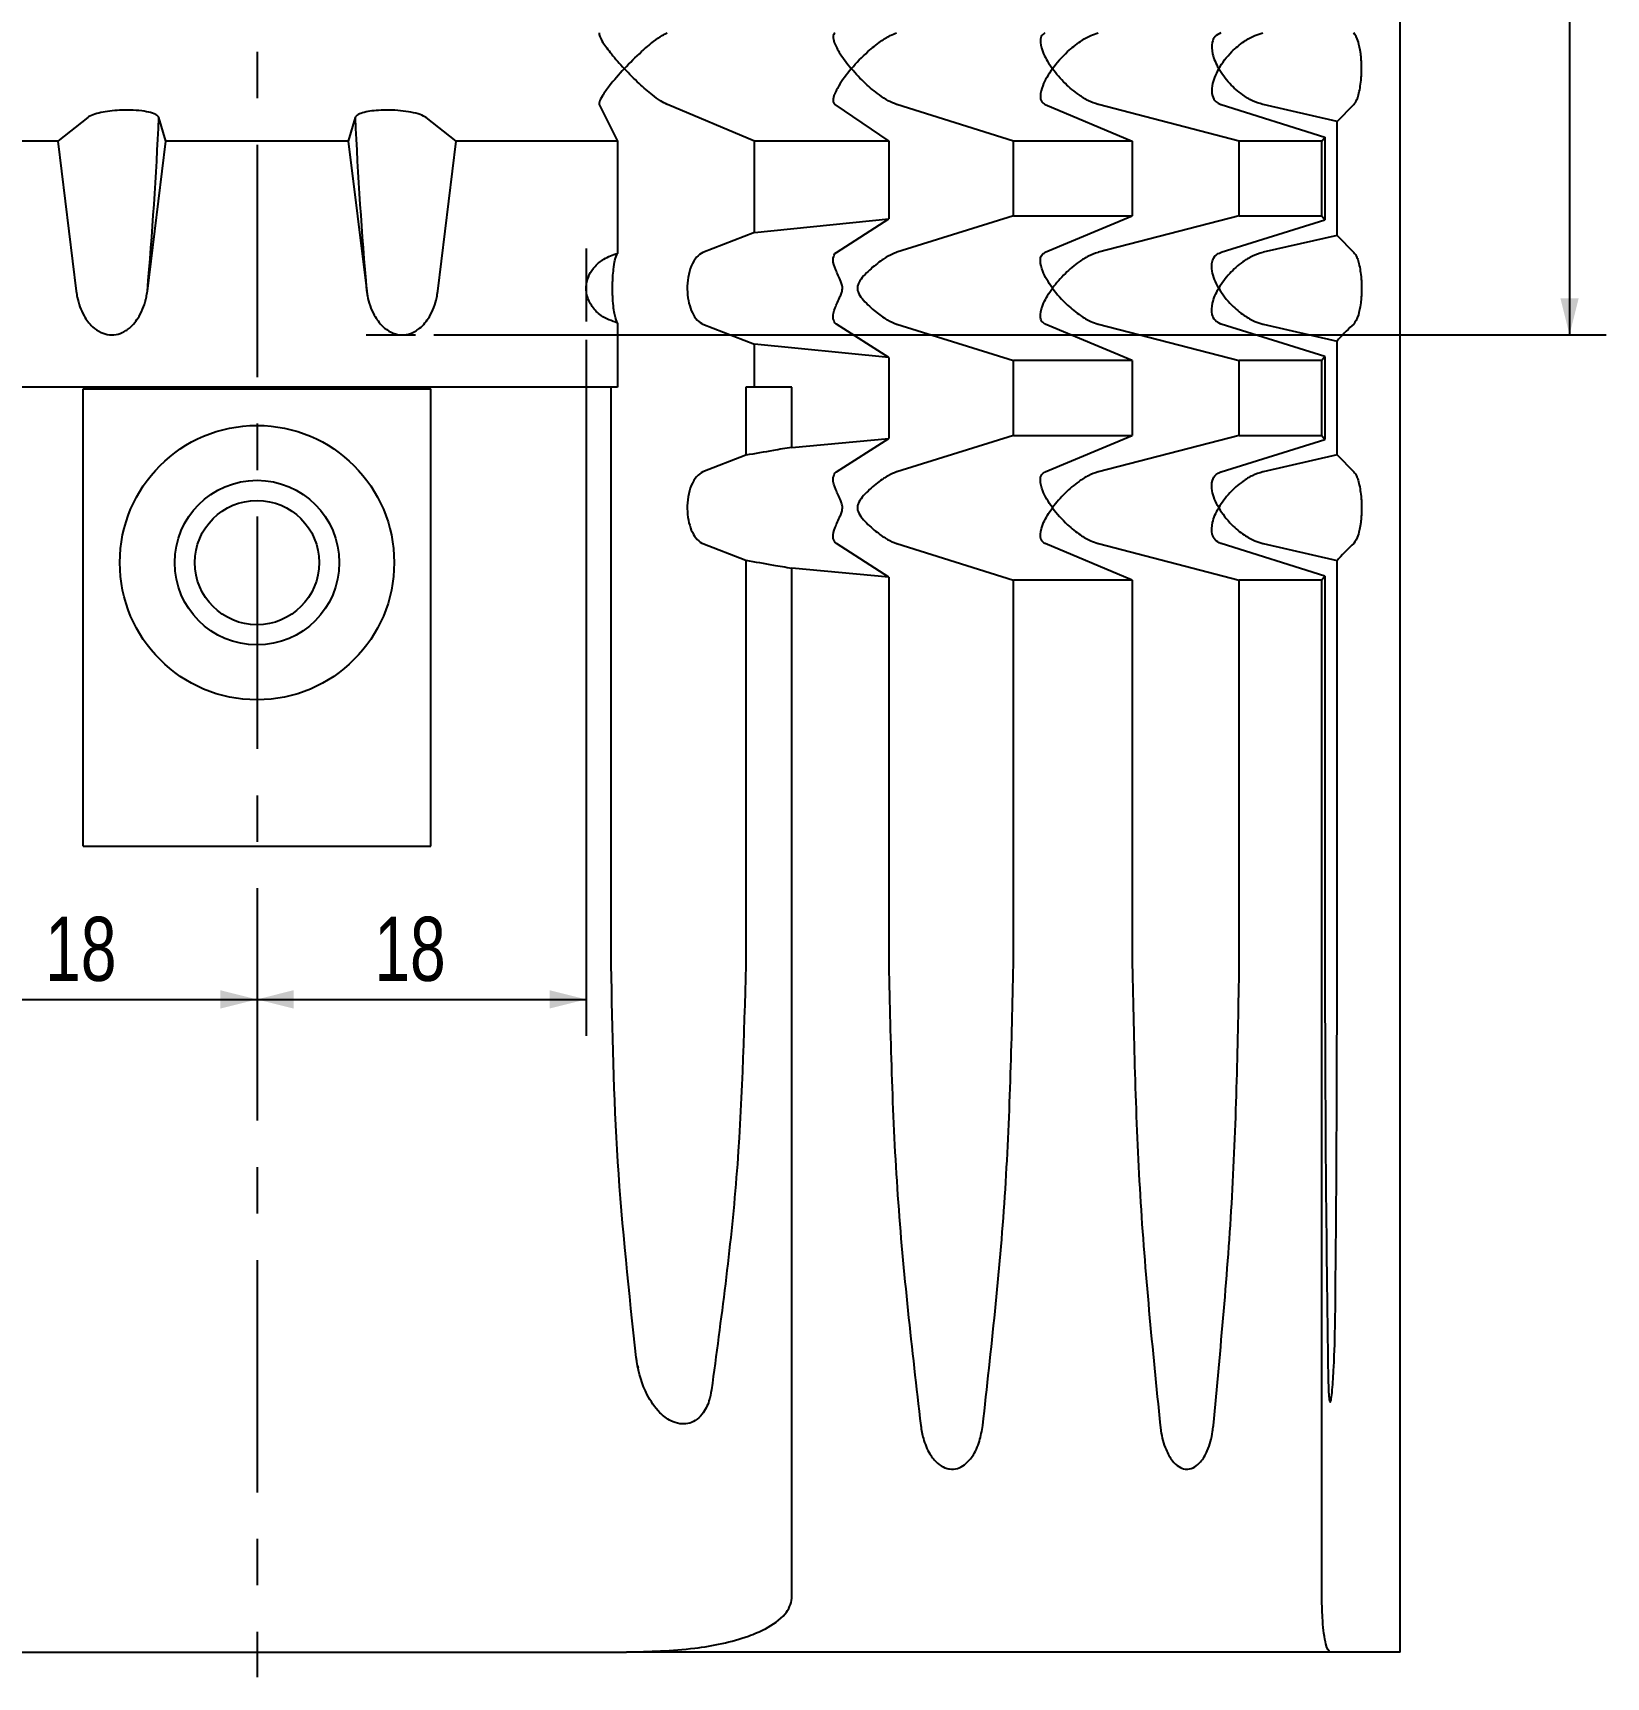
# Model space of a CAD drawing. Header units: millimetres. Extents: x 8 to 832, y 8 to 585.
# Drawn here: x 560.9 to 646.9, y 178.7 to 268.6 of the extents above; entities that cross this region are included whole.
import ezdxf

# ---------------------------------------------------------------- set-up
doc = ezdxf.new("R2010")
doc.units = ezdxf.units.MM
doc.linetypes.add('CENTERX2', pattern=[20.32, 12.7, -2.54, 2.54, -2.54])
doc.layers.add('CENTERLINE', color=4, linetype='CENTERX2')
doc.layers.add('DIMENSIONS', color=2, linetype='Continuous')
doc.layers.add('OUTLINE', color=7, linetype='Continuous', lineweight=25)
doc.styles.add('SLDTEXTSTYLE0', font='TXT', dxfattribs={"width": 0.75})
doc.dimstyles.new('SLDDIMSTYLE2', dxfattribs={"dimtxt": 3.5, "dimasz": 2, "dimexe": 0, "dimexo": 0.0625, "dimgap": 0.875, "dimtad": 1, "dimrnd": 1e-09, "dimzin": 12, "dimdsep": 46, "dimtxsty": 'SLDTEXTSTYLE0', "dimsah": 1, "dimcen": 0.09, "dimadec": 0, "dimazin": 3, "dimtfac": 1, "dimtofl": 0, "dimtmove": 0, "dimatfit": 3, "dimfxl": 0, "dimfrac": 2, "dimtolj": 1, "dimtzin": 12, "dimarcsym": 0})

# ---------------------------------------------------------------- blocks, each defined once
blk = doc.blocks.new('_D_112')
at = {"layer": 'DIMENSIONS'}
for p, q in [((555.162, 251.851), (555.162, 213.795)), ((555.162, 215.795), (573.162, 215.795))]:
    blk.add_line(p, q, dxfattribs=at)
for points in [[(555.162, 215.795), (557.162, 215.295), (557.162, 216.295)], [(573.162, 215.795), (571.162, 216.295), (571.162, 215.295)]]:
    blk.add_solid(points, dxfattribs=at)
at = {"layer": 'DIMENSIONS', "insert": (561.576, 220.307), "char_height": 3.5, "attachment_point": 1, "style": 'SLDTEXTSTYLE0'}
blk.add_mtext('18', dxfattribs=at)
blk = doc.blocks.new('_D_113')
at = {"layer": 'DIMENSIONS'}
for p, q in [((591.162, 251.84), (591.162, 213.795)), ((573.162, 215.795), (591.162, 215.795))]:
    blk.add_line(p, q, dxfattribs=at)
for points in [[(573.162, 215.795), (575.162, 215.295), (575.162, 216.295)], [(591.162, 215.795), (589.162, 216.295), (589.162, 215.295)]]:
    blk.add_solid(points, dxfattribs=at)
at = {"layer": 'DIMENSIONS', "insert": (579.576, 220.307), "char_height": 3.5, "attachment_point": 1, "style": 'SLDTEXTSTYLE0'}
blk.add_mtext('18', dxfattribs=at)
blk = doc.blocks.new('_D_114')
at = {"layer": 'DIMENSIONS'}
for p, q in [((636.112, 425.068), (646.929, 425.068)), ((644.929, 425.068), (644.929, 252.118)), ((582.832, 252.118), (646.929, 252.118))]:
    blk.add_line(p, q, dxfattribs=at)
for points in [[(644.929, 425.068), (644.429, 423.068), (645.429, 423.068)], [(644.929, 252.118), (645.429, 254.118), (644.429, 254.118)]]:
    blk.add_solid(points, dxfattribs=at)
at = {"layer": 'DIMENSIONS', "insert": (640.417, 331.481), "char_height": 3.5, "attachment_point": 1, "rotation": 90, "style": 'SLDTEXTSTYLE0'}
blk.add_mtext('172,95', dxfattribs=at)

msp = doc.modelspace()

# ---------------------------------------------------------------- linework, layer by layer
at = {"layer": 'CENTERLINE'}
msp.add_line((573.16249, 425.06771), (573.16249, 178.74946), dxfattribs=at)
at = {"layer": 'OUTLINE'}
for p, q in [((635.66249, 180.11771), (635.66249, 425.01687)), ((591.87474, 264.71142), (591.87758, 264.70531)), ((591.87758, 264.70531), (592.87289, 262.71002)), ((595.59868, 264.70531), (595.58387, 264.71142)), ((600.35963, 262.71002), (595.59868, 264.70531)), ((604.75154, 264.71142), (604.76037, 264.70531)), ((604.76037, 264.70531), (607.70281, 262.71002)), ((608.14878, 264.70531), (608.12905, 264.71142)), ((614.52018, 262.71002), (608.14878, 264.70531)), ((616.24775, 264.71142), (616.26219, 264.70531)), ((616.26219, 264.70531), (621.02314, 262.71002)), ((619.16981, 264.70531), (619.14602, 264.71142)), ((626.87319, 262.71002), (619.16981, 264.70531)), ((625.86093, 264.71142), (625.88034, 264.70531)), ((625.88034, 264.70531), (631.54914, 262.93041)), ((628.1801, 264.70531), (628.1533, 264.71142)), ((632.21954, 263.7797), (628.1801, 264.70531)), ((632.21954, 263.7797), (633.13101, 264.71142)), ((563.9076, 263.99516), (562.27014, 262.71002)), ((568.17865, 262.71002), (567.79875, 263.99516)), ((578.52622, 263.99516), (578.14632, 262.71002)), ((584.05484, 262.71002), (582.41738, 263.99516)), ((632.21954, 257.55573), (632.21954, 263.7797)), ((562.27014, 262.71002), (553.45208, 262.71002)), ((562.27014, 262.71002), (563.27538, 254.50193)), ((567.16653, 254.50193), (568.17865, 262.71002)), ((578.14632, 262.71002), (568.17865, 262.71002)), ((578.14632, 262.71002), (579.15844, 254.50193)), ((583.0496, 254.50193), (584.05484, 262.71002)), ((592.87289, 262.71002), (584.05484, 262.71002)), ((592.87289, 262.71002), (592.87289, 256.57077)), ((600.35963, 257.71789), (600.35963, 262.71002)), ((607.70281, 262.71002), (600.35963, 262.71002)), ((607.70281, 262.71002), (607.70281, 258.45461)), ((614.52018, 258.6254), (614.52018, 262.71002)), ((621.02314, 262.71002), (614.52018, 262.71002)), ((621.02314, 262.71002), (621.02314, 258.6254)), ((631.38927, 262.71002), (626.87319, 262.71002)), ((626.87319, 258.6254), (626.87319, 262.71002)), ((631.38927, 262.71002), (631.54914, 262.93041)), ((631.38927, 258.6254), (631.38927, 262.71002)), ((631.54914, 262.93041), (631.54914, 258.40502)), ((600.35963, 257.71789), (607.70281, 258.45461)), ((604.83912, 256.62401), (607.70281, 258.45461)), ((614.52018, 258.6254), (608.14878, 256.63012)), ((614.52018, 258.6254), (621.02314, 258.6254)), ((616.26219, 256.63012), (621.02314, 258.6254)), ((626.87319, 258.6254), (619.16981, 256.63012)), ((625.88034, 256.63012), (631.54914, 258.40502)), ((626.87319, 258.6254), (631.38927, 258.6254)), ((631.38927, 258.6254), (631.54914, 258.40502)), ((600.35963, 257.71789), (597.54153, 256.62401)), ((632.21954, 257.55573), (628.1801, 256.63012)), ((632.21954, 257.55573), (633.13101, 256.62401)), ((591.16249, 256.82936), (591.16249, 252.84031)), ((604.76037, 256.55674), (604.83912, 256.62401)), ((608.14878, 256.63012), (608.12905, 256.62401)), ((616.24775, 256.62401), (616.26219, 256.63012)), ((619.16981, 256.63012), (619.14602, 256.62401)), ((625.86093, 256.62401), (625.88034, 256.63012)), ((628.1801, 256.63012), (628.1533, 256.62401)), ((592.87289, 252.76466), (592.87289, 249.26772)), ((597.54153, 252.71142), (600.35963, 251.61754)), ((604.83912, 252.71142), (604.76037, 252.77869)), ((607.70281, 250.88082), (604.83912, 252.71142)), ((608.12905, 252.71142), (608.14878, 252.70531)), ((608.14878, 252.70531), (614.52018, 250.71002)), ((616.26219, 252.70531), (616.24775, 252.71142)), ((621.02314, 250.71002), (616.26219, 252.70531)), ((619.14602, 252.71142), (619.16981, 252.70531)), ((619.16981, 252.70531), (626.87319, 250.71002)), ((625.88034, 252.70531), (625.86093, 252.71142)), ((631.54914, 250.9304), (625.88034, 252.70531)), ((628.1533, 252.71142), (628.1801, 252.70531)), ((628.1801, 252.70531), (632.21954, 251.7797)), ((579.13849, 252.11771), (581.83226, 252.11771)), ((632.21954, 245.55573), (632.21954, 251.7797)), ((600.35963, 249.26772), (600.35963, 251.61754)), ((607.70281, 250.88082), (600.35963, 251.61754)), ((607.70281, 250.88082), (607.70281, 246.45461)), ((631.54914, 250.9304), (631.38927, 250.71002)), ((631.54914, 250.9304), (631.54914, 246.40503)), ((621.02314, 250.71002), (614.52018, 250.71002)), ((614.52018, 246.62541), (614.52018, 250.71002)), ((621.02314, 250.71002), (621.02314, 246.62541)), ((631.38927, 250.71002), (626.87319, 250.71002)), ((626.87319, 246.62541), (626.87319, 250.71002)), ((631.38927, 246.62541), (631.38927, 250.71002)), ((592.87289, 249.26772), (553.45208, 249.26772)), ((563.66249, 249.16772), (582.66249, 249.16772)), ((563.66249, 224.16772), (563.66249, 249.16772)), ((582.66249, 224.16772), (582.66249, 249.16772)), ((592.53135, 217.66767), (592.53135, 249.26772)), ((600.35963, 249.26772), (599.88793, 249.26772)), ((599.88793, 249.26772), (599.88793, 245.53708)), ((602.40248, 249.26772), (600.35963, 249.26772)), ((602.40248, 245.96961), (602.40248, 249.26772)), ((602.40248, 245.96961), (607.70281, 246.45461)), ((604.83912, 244.62401), (607.70281, 246.45461)), ((614.52018, 246.62541), (608.14878, 244.63012)), ((614.52018, 246.62541), (621.02314, 246.62541)), ((616.26219, 244.63012), (621.02314, 246.62541)), ((626.87319, 246.62541), (619.16981, 244.63012)), ((625.88034, 244.63012), (631.54914, 246.40503)), ((626.87319, 246.62541), (631.38927, 246.62541)), ((631.38927, 246.62541), (631.54914, 246.40503)), ((599.88793, 245.53708), (597.54153, 244.62401)), ((632.21954, 245.55573), (628.1801, 244.63012)), ((632.21954, 245.55573), (633.13101, 244.62401)), ((604.76037, 244.55674), (604.83912, 244.62401)), ((608.14878, 244.63012), (608.12905, 244.62401)), ((616.24775, 244.62401), (616.26219, 244.63012)), ((619.16981, 244.63012), (619.14602, 244.62401)), ((625.86093, 244.62401), (625.88034, 244.63012)), ((628.1801, 244.63012), (628.1533, 244.62401)), ((597.54153, 240.71142), (599.88793, 239.79834)), ((604.83912, 240.71142), (604.76037, 240.77869)), ((607.70281, 238.88082), (604.83912, 240.71142)), ((608.12905, 240.71142), (608.14878, 240.70531)), ((608.14878, 240.70531), (614.52018, 238.71002)), ((616.26219, 240.70531), (616.24775, 240.71142)), ((621.02314, 238.71002), (616.26219, 240.70531)), ((619.14602, 240.71142), (619.16981, 240.70531)), ((619.16981, 240.70531), (626.87319, 238.71002)), ((625.88034, 240.70531), (625.86093, 240.71142)), ((631.54914, 238.9304), (625.88034, 240.70531)), ((628.1533, 240.71142), (628.1801, 240.70531)), ((628.1801, 240.70531), (632.21954, 239.7797)), ((599.88793, 239.79834), (599.88793, 217.66767)), ((602.40248, 183.11771), (602.40248, 239.36582)), ((607.70281, 238.88082), (602.40248, 239.36582)), ((632.21954, 217.66767), (632.21954, 239.7797)), ((607.70281, 238.88082), (607.70281, 217.66767)), ((614.52018, 217.66767), (614.52018, 238.71002)), ((621.02314, 238.71002), (614.52018, 238.71002)), ((621.02314, 238.71002), (621.02314, 217.66767)), ((626.87319, 217.66767), (626.87319, 238.71002)), ((631.38927, 238.71002), (626.87319, 238.71002)), ((631.54914, 238.9304), (631.38927, 238.71002)), ((631.38927, 183.11771), (631.38927, 238.71002)), ((631.54914, 238.9304), (631.54914, 217.66767)), ((563.66249, 224.16772), (582.66249, 224.16772)), ((593.97087, 195.76744), (593.9985, 195.64727)), ((552.96403, 180.11771), (593.36094, 180.11771)), ((631.86617, 180.11771), (593.36094, 180.11771)), ((635.66249, 180.11771), (631.86617, 180.11771))]:
    msp.add_line(p, q, dxfattribs=at)
for radius in [7.5, 4.5, 3.4]:
    msp.add_circle((573.16249, 239.66771), radius, dxfattribs=at)
for centre, radius, start, end in [((347.84681, 273.8756), 220.17375, 354.951866, 357.4279531), ((798.47525, 273.87536), 220.17083, 182.5720192, 185.0481392)]:
    msp.add_arc(centre, radius, start, end, dxfattribs=at)
for points, knots in [([(591.87474, 268.62401), (591.87492, 268.56484), (591.87528, 268.44688), (592.10389, 268.0473), (592.45301, 267.57548), (592.87048, 267.08055), (593.1186, 266.80656), (593.2466, 266.66984), (593.24859, 266.66771)], [0, 0, 0, 0, 0.18305151, 0.36491269, 0.65750518, 0.8289158, 0.99734143, 1, 1, 1, 1]), ([(593.24859, 266.66771), (593.25058, 266.66984), (593.54548, 266.98462), (594.08302, 267.51882), (594.79644, 268.12668), (595.2841, 268.47826), (595.49547, 268.58103), (595.58387, 268.62401)], [0, 0, 0, 0, 0.00266153, 0.3943406, 0.6602582, 0.85790174, 1, 1, 1, 1]), ([(604.75154, 268.62401), (604.71036, 268.56484), (604.62828, 268.44688), (604.72769, 268.0473), (604.97741, 267.57547), (605.3243, 267.08056), (605.54415, 266.80655), (605.66068, 266.66984), (605.66249, 266.66771)], [0, 0, 0, 0, 0.183050635, 0.364911612, 0.657504959, 0.828915596, 0.997341128, 1, 1, 1, 1]), ([(605.66249, 266.66771), (605.6643, 266.66984), (605.93289, 266.98464), (606.44857, 267.51882), (607.19621, 268.12668), (607.74656, 268.47826), (608.01625, 268.58103), (608.12905, 268.62401)], [0, 0, 0, 0, 0.002661407, 0.394340737, 0.660258767, 0.857902114, 1, 1, 1, 1]), ([(616.24775, 268.62401), (616.16701, 268.56484), (616.00607, 268.44688), (615.97193, 268.0473), (616.11136, 267.57547), (616.37248, 267.08056), (616.55447, 266.80654), (616.65442, 266.66984), (616.65598, 266.66771)], [0, 0, 0, 0, 0.18305081, 0.36491173, 0.6575044, 0.82891577, 0.99734093, 1, 1, 1, 1]), ([(616.65598, 266.66771), (616.65753, 266.66984), (616.88814, 266.98463), (617.35934, 267.51882), (618.10855, 268.12668), (618.69753, 268.47826), (619.01376, 268.58103), (619.14602, 268.62401)], [0, 0, 0, 0, 0.00266145, 0.39434073, 0.66025859, 0.85790218, 1, 1, 1, 1]), ([(625.86093, 268.62401), (625.74416, 268.56484), (625.51138, 268.44688), (625.3452, 268.0473), (625.36823, 267.57547), (625.53217, 267.08055), (625.66836, 266.80655), (625.74736, 266.66984), (625.74859, 266.66771)], [0, 0, 0, 0, 0.183051138, 0.364912505, 0.657505087, 0.828915882, 0.997341226, 1, 1, 1, 1]), ([(625.74859, 266.66771), (625.74982, 266.66984), (625.93223, 266.98468), (626.33853, 267.5188), (627.05651, 268.12668), (627.6584, 268.47826), (628.00735, 268.58103), (628.1533, 268.62401)], [0, 0, 0, 0, 0.00266105, 0.39434109, 0.66025817, 0.85790211, 1, 1, 1, 1]), ([(633.13101, 264.71142), (633.19005, 264.77893), (633.30769, 264.91347), (633.44301, 265.40116), (633.52135, 265.92092), (633.54846, 266.2431), (633.55939, 266.47124), (633.56183, 266.70115), (633.55716, 266.92564), (633.54105, 267.20916), (633.48557, 267.71345), (633.34611, 268.31715), (633.21537, 268.50366), (633.13101, 268.62401)], [0, 0, 0, 0, 0.18330905, 0.36528114, 0.4346056, 0.45987794, 0.48537382, 0.50322452, 0.52107548, 0.5464926, 0.59290416, 0.73732253, 1, 1, 1, 1]), ([(593.24859, 266.66771), (593.2466, 266.66559), (592.95182, 266.3509), (592.48841, 265.81658), (592.05204, 265.20876), (591.86488, 264.85716), (591.87183, 264.7544), (591.87474, 264.71142)], [0, 0, 0, 0, 0.00266074, 0.3943398, 0.66025797, 0.8579011, 1, 1, 1, 1]), ([(595.58387, 264.71142), (595.46682, 264.77058), (595.23347, 264.88852), (594.69722, 265.28825), (594.01598, 265.88146), (593.50639, 266.39269), (593.25058, 266.66559), (593.24859, 266.66771)], [0, 0, 0, 0, 0.18321856, 0.36524525, 0.65810597, 0.99733979, 1, 1, 1, 1]), ([(605.66249, 266.66771), (605.66068, 266.66559), (605.39231, 266.35093), (604.99653, 265.81657), (604.69718, 265.20876), (604.63304, 264.85716), (604.71659, 264.7544), (604.75154, 264.71142)], [0, 0, 0, 0, 0.00266104, 0.3943404, 0.66025809, 0.85790151, 1, 1, 1, 1]), ([(608.12905, 264.71142), (607.98112, 264.77058), (607.68622, 264.88852), (607.08913, 265.28825), (606.38313, 265.88147), (605.89728, 266.39268), (605.6643, 266.66559), (605.66249, 266.66771)], [0, 0, 0, 0, 0.183217689, 0.365244838, 0.65810578, 0.997339917, 1, 1, 1, 1]), ([(616.65598, 266.66771), (616.65442, 266.66559), (616.42423, 266.35096), (616.11334, 265.81656), (615.9641, 265.20877), (616.02579, 264.85716), (616.18229, 264.7544), (616.24775, 264.71142)], [0, 0, 0, 0, 0.00266124, 0.39434008, 0.66025825, 0.85790183, 1, 1, 1, 1]), ([(619.14602, 264.71142), (618.97368, 264.77058), (618.63012, 264.88852), (617.99829, 265.28825), (617.29835, 265.88146), (616.85757, 266.39268), (616.65753, 266.66559), (616.65598, 266.66771)], [0, 0, 0, 0, 0.18321795, 0.36524516, 0.65810596, 0.99733987, 1, 1, 1, 1]), ([(625.74859, 266.66771), (625.74736, 266.66559), (625.56543, 266.35092), (625.35298, 265.81657), (625.36038, 265.20877), (625.54521, 264.85716), (625.76782, 264.7544), (625.86093, 264.71142)], [0, 0, 0, 0, 0.002660947, 0.394339693, 0.660258046, 0.857901185, 1, 1, 1, 1]), ([(628.1533, 264.71142), (627.96408, 264.77058), (627.58687, 264.88852), (626.9479, 265.28825), (626.28467, 265.88148), (625.90805, 266.39264), (625.74982, 266.66559), (625.74859, 266.66771)], [0, 0, 0, 0, 0.183217467, 0.365245157, 0.658105882, 0.997340274, 1, 1, 1, 1]), ([(567.79875, 263.99516), (567.78421, 264.02266), (567.73915, 264.10783), (567.50192, 264.23235), (567.02325, 264.34586), (566.43048, 264.4049), (565.8036, 264.40816), (565.23059, 264.36791), (564.71078, 264.2912), (564.25358, 264.17624), (564.01219, 264.07034), (563.92308, 264.00629), (563.9076, 263.99516)], [0, 0, 0, 0, 0.06755943, 0.20926728, 0.32568722, 0.44279432, 0.54334039, 0.63625378, 0.73326612, 0.84312207, 0.97274477, 1, 1, 1, 1]), ([(582.41738, 263.99516), (582.32111, 264.05179), (582.13628, 264.16053), (581.62507, 264.2911), (581.02354, 264.37734), (580.39541, 264.41212), (579.80668, 264.39724), (579.30694, 264.34298), (578.89759, 264.25204), (578.61431, 264.13216), (578.55501, 264.03994), (578.52622, 263.99516)], [0, 0, 0, 0, 0.13931994, 0.26750241, 0.37500978, 0.48301762, 0.57891983, 0.672203, 0.77318527, 0.88986486, 1, 1, 1, 1]), ([(592.87289, 252.76466), (592.55971, 252.87724), (592.03276, 253.06666), (591.46019, 253.63855), (591.17196, 254.24864), (591.14193, 254.87391), (591.31069, 255.42287), (591.6433, 255.90027), (592.16518, 256.32981), (592.61758, 256.48384), (592.87289, 256.57077)], [0, 0, 0, 0, 0.18234704, 0.30680325, 0.43208571, 0.53878773, 0.63581892, 0.73664815, 0.85137706, 1, 1, 1, 1]), ([(592.87289, 252.76466), (592.82122, 252.87668), (592.74604, 253.03965), (592.66051, 253.55979), (592.61849, 254.01689), (592.60134, 254.49838), (592.60278, 254.90244), (592.62029, 255.326), (592.66245, 255.80024), (592.74816, 256.30467), (592.82583, 256.47038), (592.87289, 256.57077)], [0, 0, 0, 0, 0.21812734, 0.31731742, 0.41751033, 0.47586416, 0.53444765, 0.58932218, 0.67097084, 0.80067858, 1, 1, 1, 1]), ([(597.54153, 256.62401), (597.42134, 256.55284), (597.18055, 256.41026), (596.8951, 255.9151), (596.7194, 255.2905), (596.6697, 254.61908), (596.73455, 253.98147), (596.89971, 253.42122), (597.15332, 252.9793), (597.3853, 252.77864), (597.52046, 252.72048), (597.54153, 252.71142)], [0, 0, 0, 0, 0.13303282, 0.26652234, 0.39257398, 0.50976137, 0.62208573, 0.73463456, 0.85188924, 0.97691829, 1, 1, 1, 1]), ([(604.76037, 252.77869), (604.71523, 252.86834), (604.61383, 253.06968), (604.75197, 253.58112), (604.98775, 254.04946), (605.1384, 254.42306), (605.17794, 254.6272), (605.16081, 254.83803), (605.02555, 255.21567), (604.77807, 255.68947), (604.60939, 256.23302), (604.71292, 256.455), (604.76037, 256.55674)], [0, 0, 0, 0, 0.11831463, 0.26570717, 0.41668174, 0.4621865, 0.49331955, 0.52469115, 0.56931228, 0.71322094, 0.86855266, 1, 1, 1, 1]), ([(607.53838, 256.33915), (607.47304, 256.2975), (607.17341, 256.10651), (606.64105, 255.66569), (606.16106, 255.18805), (605.99357, 254.79703), (605.98037, 254.61843), (606.04721, 254.37369), (606.34182, 253.96073), (606.86262, 253.46798), (607.32474, 253.12825), (607.53357, 252.99925), (607.53838, 252.99628)], [0, 0, 0, 0, 0.05247255, 0.24059629, 0.43360545, 0.47531032, 0.51007972, 0.54478272, 0.63471087, 0.83146338, 0.99611426, 1, 1, 1, 1]), ([(608.12905, 256.62401), (607.98177, 256.56656), (607.79237, 256.49268), (607.58458, 256.36708), (607.53838, 256.33915)], [0, 0, 0, 0, 0.7776456, 1, 1, 1, 1]), ([(616.65598, 254.66772), (616.65442, 254.66984), (616.42423, 254.98447), (616.11334, 255.51887), (615.9641, 256.12667), (616.02579, 256.47827), (616.18229, 256.58103), (616.24775, 256.62401)], [0, 0, 0, 0, 0.002661243, 0.394340022, 0.660258846, 0.857901851, 1, 1, 1, 1]), ([(619.14602, 256.62401), (618.97367, 256.56484), (618.63009, 256.44688), (617.99845, 256.0473), (617.44167, 255.57547), (616.97686, 255.08057), (616.75772, 254.80653), (616.65753, 254.66984), (616.65598, 254.66772)], [0, 0, 0, 0, 0.18305083, 0.36491202, 0.6575057, 0.8289157, 0.99734229, 1, 1, 1, 1]), ([(625.74859, 254.66772), (625.74736, 254.66984), (625.56543, 254.98451), (625.35298, 255.51886), (625.36038, 256.12667), (625.54521, 256.47827), (625.76782, 256.58103), (625.86093, 256.62401)], [0, 0, 0, 0, 0.002660947, 0.394339633, 0.660258637, 0.857901207, 1, 1, 1, 1]), ([(628.1533, 256.62401), (627.96407, 256.56484), (627.58683, 256.44688), (626.94806, 256.0473), (626.42042, 255.57547), (626.01023, 255.08056), (625.82907, 254.80655), (625.74982, 254.66984), (625.74859, 254.66772)], [0, 0, 0, 0, 0.18305038, 0.36491206, 0.6575057, 0.82891596, 0.9973427, 1, 1, 1, 1]), ([(633.13101, 256.62401), (633.19005, 256.5565), (633.30769, 256.42196), (633.44301, 255.93427), (633.52135, 255.41451), (633.54846, 255.09233), (633.55939, 254.86419), (633.56183, 254.63428), (633.55716, 254.40979), (633.54105, 254.12627), (633.48557, 253.62198), (633.34611, 253.01828), (633.21537, 252.83177), (633.13101, 252.71142)], [0, 0, 0, 0, 0.18330905, 0.36528114, 0.4346056, 0.45987794, 0.48537382, 0.50322419, 0.52107548, 0.54649259, 0.59290416, 0.73732253, 1, 1, 1, 1]), ([(563.27538, 254.50193), (563.29276, 254.3938), (563.36745, 253.92922), (563.61482, 253.23625), (564.09832, 252.583), (564.59683, 252.23275), (565.09309, 252.09446), (565.57042, 252.13704), (565.9321, 252.30074), (566.34488, 252.60096), (566.81197, 253.19304), (567.07365, 253.92308), (567.15024, 254.40037), (567.16653, 254.50193)], [0, 0, 0, 0, 0.04923107, 0.21151098, 0.3249161, 0.41014809, 0.48161758, 0.55325429, 0.62196858, 0.65793108, 0.78274331, 0.95376999, 1, 1, 1, 1]), ([(579.15844, 254.50193), (579.17178, 254.41688), (579.24246, 253.96637), (579.47604, 253.27983), (579.9604, 252.60726), (580.45984, 252.24469), (580.95826, 252.09653), (581.43787, 252.13144), (581.8024, 252.29083), (582.21574, 252.58531), (582.68284, 253.16828), (582.95228, 253.9019), (583.03107, 254.38773), (583.0496, 254.50193)], [0, 0, 0, 0, 0.038695839, 0.204978952, 0.319972351, 0.406291939, 0.478166886, 0.550229705, 0.61883732, 0.655074305, 0.778772247, 0.947996536, 1, 1, 1, 1]), ([(616.24775, 252.71142), (616.16701, 252.77058), (616.00606, 252.88852), (615.97196, 253.28825), (616.14736, 253.88147), (616.45486, 254.39266), (616.65442, 254.66559), (616.65598, 254.66772)], [0, 0, 0, 0, 0.18321793, 0.365244871, 0.658104661, 0.997338502, 1, 1, 1, 1]), ([(616.65598, 254.66772), (616.65753, 254.66559), (616.88814, 254.3508), (617.35934, 253.81661), (618.10855, 253.20875), (618.69753, 252.85717), (619.01376, 252.7544), (619.14602, 252.71142)], [0, 0, 0, 0, 0.00266145, 0.39434073, 0.66025859, 0.85790218, 1, 1, 1, 1]), ([(625.86093, 252.71142), (625.74416, 252.77058), (625.51138, 252.88853), (625.34519, 253.28825), (625.37426, 253.88148), (625.58964, 254.39263), (625.74736, 254.66559), (625.74859, 254.66772)], [0, 0, 0, 0, 0.18321826, 0.36524567, 0.65810538, 0.9973388, 1, 1, 1, 1]), ([(625.74859, 254.66772), (625.74982, 254.66559), (625.93223, 254.35075), (626.33853, 253.81663), (627.05651, 253.20875), (627.6584, 252.85717), (628.00735, 252.7544), (628.1533, 252.71142)], [0, 0, 0, 0, 0.00266105, 0.39434109, 0.66025817, 0.85790211, 1, 1, 1, 1]), ([(607.53838, 252.99628), (607.57192, 252.9759), (607.77946, 252.84978), (607.96962, 252.77452), (608.12905, 252.71142)], [0, 0, 0, 0, 0.16160141, 1, 1, 1, 1]), ([(633.13101, 252.71142), (632.85543, 252.45214), (632.55141, 252.16609), (632.24793, 251.81276), (632.21954, 251.7797)], [0, 0, 0, 0, 0.90645377, 1, 1, 1, 1]), ([(602.40248, 245.96961), (602.0663, 245.91253), (601.2278, 245.77019), (600.38989, 245.62441), (599.88793, 245.53708)], [0, 0, 0, 0, 0.4009378, 1, 1, 1, 1]), ([(597.54153, 244.62401), (597.42134, 244.55284), (597.18055, 244.41027), (596.8951, 243.9151), (596.7194, 243.2905), (596.6697, 242.61908), (596.73455, 241.98147), (596.89971, 241.42122), (597.15332, 240.97929), (597.3853, 240.77864), (597.52046, 240.72048), (597.54153, 240.71142)], [0, 0, 0, 0, 0.13303255, 0.26652203, 0.39257423, 0.50976158, 0.62208525, 0.73463464, 0.85188928, 0.9769183, 1, 1, 1, 1]), ([(604.76037, 240.77869), (604.71523, 240.86834), (604.61383, 241.06968), (604.75197, 241.58112), (604.98775, 242.04946), (605.1384, 242.42306), (605.17794, 242.6272), (605.16081, 242.83804), (605.02555, 243.21567), (604.77807, 243.68947), (604.60939, 244.23303), (604.71292, 244.455), (604.76037, 244.55674)], [0, 0, 0, 0, 0.11831462, 0.26570676, 0.41668133, 0.46218609, 0.49331976, 0.52469136, 0.56931191, 0.71322055, 0.86855267, 1, 1, 1, 1]), ([(608.12905, 244.62401), (607.98177, 244.56656), (607.79237, 244.49268), (607.58458, 244.36708), (607.53838, 244.33915)], [0, 0, 0, 0, 0.77764526, 1, 1, 1, 1]), ([(616.65598, 242.66772), (616.65442, 242.66984), (616.42423, 242.98448), (616.11334, 243.51887), (615.9641, 244.12667), (616.02579, 244.47827), (616.18229, 244.58103), (616.24775, 244.62401)], [0, 0, 0, 0, 0.00266124, 0.39434016, 0.66025907, 0.85790214, 1, 1, 1, 1]), ([(619.14602, 244.62401), (618.97367, 244.56484), (618.63009, 244.44688), (617.99845, 244.04731), (617.44167, 243.57546), (616.97686, 243.08056), (616.75772, 242.80653), (616.65753, 242.66984), (616.65598, 242.66772)], [0, 0, 0, 0, 0.18305055, 0.364911818, 0.657506331, 0.828916407, 0.997342294, 1, 1, 1, 1]), ([(625.74859, 242.66772), (625.74736, 242.66984), (625.56543, 242.98451), (625.35298, 243.51886), (625.36038, 244.12667), (625.54521, 244.47827), (625.76782, 244.58103), (625.86093, 244.62401)], [0, 0, 0, 0, 0.00266095, 0.39433977, 0.66025886, 0.8579015, 1, 1, 1, 1]), ([(628.1533, 244.62401), (627.96407, 244.56484), (627.58683, 244.44688), (626.94806, 244.04731), (626.42042, 243.57547), (626.01023, 243.08056), (625.82907, 242.80655), (625.74982, 242.66984), (625.74859, 242.66772)], [0, 0, 0, 0, 0.18305009, 0.36491186, 0.65750634, 0.82891668, 0.9973427, 1, 1, 1, 1]), ([(633.13101, 244.62401), (633.19005, 244.5565), (633.30769, 244.42196), (633.44301, 243.93427), (633.52135, 243.41451), (633.54846, 243.09234), (633.55939, 242.86419), (633.56183, 242.63428), (633.55716, 242.40979), (633.54105, 242.12627), (633.48557, 241.62197), (633.34611, 241.01829), (633.21537, 240.83177), (633.13101, 240.71142)], [0, 0, 0, 0, 0.183308991, 0.36528117, 0.434605447, 0.459877539, 0.48537401, 0.503224051, 0.521075659, 0.546492487, 0.592904269, 0.737322494, 1, 1, 1, 1]), ([(607.53838, 244.33915), (607.47304, 244.2975), (607.17341, 244.10651), (606.64105, 243.6657), (606.16106, 243.18805), (605.99357, 242.79703), (605.98037, 242.61843), (606.04721, 242.37368), (606.34182, 241.96073), (606.8626, 241.46796), (607.32476, 241.12829), (607.53357, 240.99925), (607.53838, 240.99628)], [0, 0, 0, 0, 0.05247252, 0.24059616, 0.43360582, 0.47531066, 0.51008005, 0.54478303, 0.63471113, 0.83146354, 0.99611388, 1, 1, 1, 1]), ([(616.24775, 240.71142), (616.16701, 240.77058), (616.00606, 240.88853), (615.97196, 241.28825), (616.14733, 241.8815), (616.45492, 242.39259), (616.65442, 242.66559), (616.65598, 242.66772)], [0, 0, 0, 0, 0.18321823, 0.3652451, 0.65810478, 0.99733771, 1, 1, 1, 1]), ([(616.65598, 242.66772), (616.65753, 242.66559), (616.88807, 242.3507), (617.35936, 241.81663), (618.10854, 241.20875), (618.69753, 240.85717), (619.01376, 240.7544), (619.14602, 240.71142)], [0, 0, 0, 0, 0.002662243, 0.394341343, 0.660258396, 0.857901905, 1, 1, 1, 1]), ([(625.86093, 240.71142), (625.74416, 240.77058), (625.51138, 240.88853), (625.3452, 241.28825), (625.37424, 241.88151), (625.58968, 242.39256), (625.74736, 242.66559), (625.74859, 242.66772)], [0, 0, 0, 0, 0.183218559, 0.365245896, 0.658105504, 0.99733801, 1, 1, 1, 1]), ([(625.74859, 242.66772), (625.74982, 242.66559), (625.93218, 242.35066), (626.33855, 241.81665), (627.05651, 241.20875), (627.6584, 240.85717), (628.00735, 240.7544), (628.1533, 240.71142)], [0, 0, 0, 0, 0.00266184, 0.39434171, 0.66025798, 0.85790183, 1, 1, 1, 1]), ([(607.53838, 240.99628), (607.57192, 240.9759), (607.77946, 240.84978), (607.96962, 240.77452), (608.12905, 240.71142)], [0, 0, 0, 0, 0.16160141, 1, 1, 1, 1]), ([(633.13101, 240.71142), (632.85543, 240.45213), (632.55141, 240.16609), (632.24793, 239.81275), (632.21954, 239.7797)], [0, 0, 0, 0, 0.90645377, 1, 1, 1, 1]), ([(599.88793, 239.79834), (600.38989, 239.71102), (601.2278, 239.56525), (602.0663, 239.4229), (602.40248, 239.36582)], [0, 0, 0, 0, 0.5990617, 1, 1, 1, 1]), ([(593.89863, 196.2265), (593.51188, 199.78415), (592.73714, 206.91085), (592.60002, 214.07824), (592.53135, 217.66767)], [0, 0, 0, 0, 0.49920084, 1, 1, 1, 1]), ([(599.88793, 217.66767), (599.78459, 213.79214), (599.57729, 206.01855), (598.53515, 198.3123), (598.01257, 194.448)], [0, 0, 0, 0, 0.498549801, 1, 1, 1, 1]), ([(607.70281, 217.66767), (607.80151, 213.46766), (607.99947, 205.04453), (608.9694, 196.69043), (609.45569, 192.50193)], [0, 0, 0, 0, 0.49862839, 1, 1, 1, 1]), ([(612.8441, 192.50193), (613.30955, 196.67029), (614.24238, 205.02428), (614.42745, 213.4474), (614.52018, 217.66767)], [0, 0, 0, 0, 0.49896687, 1, 1, 1, 1]), ([(621.02314, 217.66767), (621.10949, 213.46766), (621.28265, 205.04453), (622.12395, 196.69043), (622.54575, 192.50193)], [0, 0, 0, 0, 0.49862839, 1, 1, 1, 1]), ([(625.45337, 192.50193), (625.8483, 196.67029), (626.63979, 205.02428), (626.79529, 213.4474), (626.87319, 217.66767)], [0, 0, 0, 0, 0.49896688, 1, 1, 1, 1]), ([(631.54914, 217.66767), (631.55912, 213.9224), (631.57914, 206.40397), (631.67842, 198.96872), (631.72824, 195.23731)], [0, 0, 0, 0, 0.49814584, 1, 1, 1, 1]), ([(632.12607, 198.93386), (632.15279, 202.04445), (632.20631, 208.27435), (632.21513, 214.53364), (632.21954, 217.66767)], [0, 0, 0, 0, 0.49929932, 1, 1, 1, 1]), ([(631.72824, 195.23731), (631.72916, 195.17838), (631.73412, 194.85957), (631.74795, 194.41636), (631.77849, 194.00737), (631.80193, 193.8597), (631.82726, 193.78326), (631.85789, 193.77676), (631.908, 193.97538), (631.97692, 194.58059), (632.06287, 195.98578), (632.11019, 197.5769), (632.1233, 198.69701), (632.12607, 198.93386)], [0, 0, 0, 0, 0.02089763, 0.11303817, 0.15938963, 0.2060761, 0.21698112, 0.26410047, 0.32581599, 0.42554448, 0.60586703, 0.91665914, 1, 1, 1, 1]), ([(598.01257, 194.448), (597.97486, 194.24611), (597.88652, 193.77319), (597.59334, 193.17314), (597.15687, 192.76128), (596.72393, 192.58414), (596.25421, 192.57505), (595.70984, 192.7625), (595.05156, 193.27699), (594.32614, 194.35787), (593.99991, 195.44419), (593.90857, 196.14973), (593.89863, 196.2265)], [0, 0, 0, 0, 0.08304167, 0.19452298, 0.26324166, 0.32141158, 0.37960514, 0.44947069, 0.55017537, 0.71201962, 0.96866774, 1, 1, 1, 1]), ([(609.45569, 192.50193), (609.49533, 192.26144), (609.58547, 191.7145), (609.88821, 190.99125), (610.31604, 190.44868), (610.71038, 190.19851), (611.08551, 190.10071), (611.46405, 190.13221), (611.90391, 190.3647), (612.34813, 190.85914), (612.69418, 191.60895), (612.79542, 192.21201), (612.8441, 192.50193)], [0, 0, 0, 0, 0.10969354, 0.2494805, 0.35367744, 0.43311976, 0.47729807, 0.55145169, 0.6253685, 0.72480094, 0.86769595, 1, 1, 1, 1]), ([(622.54575, 192.50193), (622.55719, 192.40748), (622.61244, 191.95124), (622.79501, 191.26203), (623.16266, 190.5974), (623.53914, 190.23966), (623.84246, 190.12327), (624.13901, 190.1106), (624.44421, 190.21005), (624.82268, 190.54954), (625.19366, 191.19735), (625.38376, 191.91146), (625.44052, 192.3929), (625.45337, 192.50193)], [0, 0, 0, 0, 0.04298449, 0.20763276, 0.32197684, 0.40784898, 0.47955508, 0.50792809, 0.58675048, 0.66511615, 0.78078818, 0.95035726, 1, 1, 1, 1]), ([(593.36094, 180.11771), (594.60768, 180.15047), (596.8583, 180.20962), (599.42536, 180.72236), (601.0735, 181.4128), (601.88198, 181.95272), (602.31035, 182.59284), (602.39933, 182.92206), (602.40217, 183.09809), (602.40248, 183.11771)], [0, 0, 0, 0, 0.37025467, 0.66838509, 0.76783416, 0.90169808, 0.94773867, 0.99417211, 1, 1, 1, 1]), ([(631.86617, 180.11771), (631.85708, 180.11869), (631.77086, 180.12797), (631.64399, 180.34579), (631.50755, 181.0445), (631.43648, 181.72314), (631.39644, 182.42784), (631.39162, 182.8919), (631.38927, 183.11771)], [0, 0, 0, 0, 0.04605457, 0.4372325, 0.63859868, 0.79596826, 0.90071462, 1, 1, 1, 1])]:
    msp.add_open_spline(points, degree=3, knots=knots, dxfattribs=at)

# ---------------------------------------------------------------- dimensions: what is measured, and where the dimension line sits
at = {"layer": 'DIMENSIONS'}
dim = msp.add_linear_dim(base=(644.9291, 252.11771), p1=(635.11249, 425.06771), p2=(581.83226, 252.11771), angle=90, dimstyle='SLDDIMSTYLE2', dxfattribs=at)
dim.commit()
dim.dimension.update_dxf_attribs({"geometry": '_D_114', "text_midpoint": (644.9291, 338.59271), "dimtype": 160})
for base, p1, p2, picture, middle in [((573.16249, 215.79507), (555.16249, 252.85087), (573.16249, 178.74946), '_D_112', (564.16249, 215.79507)), ((591.16249, 215.79507), (573.16249, 178.74946), (591.16249, 252.84031), '_D_113', (582.16249, 215.79507))]:
    dim = msp.add_linear_dim(base=base, p1=p1, p2=p2, dimstyle='SLDDIMSTYLE2', dxfattribs=at)
    dim.commit()
    dim.dimension.update_dxf_attribs({"geometry": picture, "text_midpoint": middle, "dimtype": 160})

doc.saveas('drawing.dxf')
